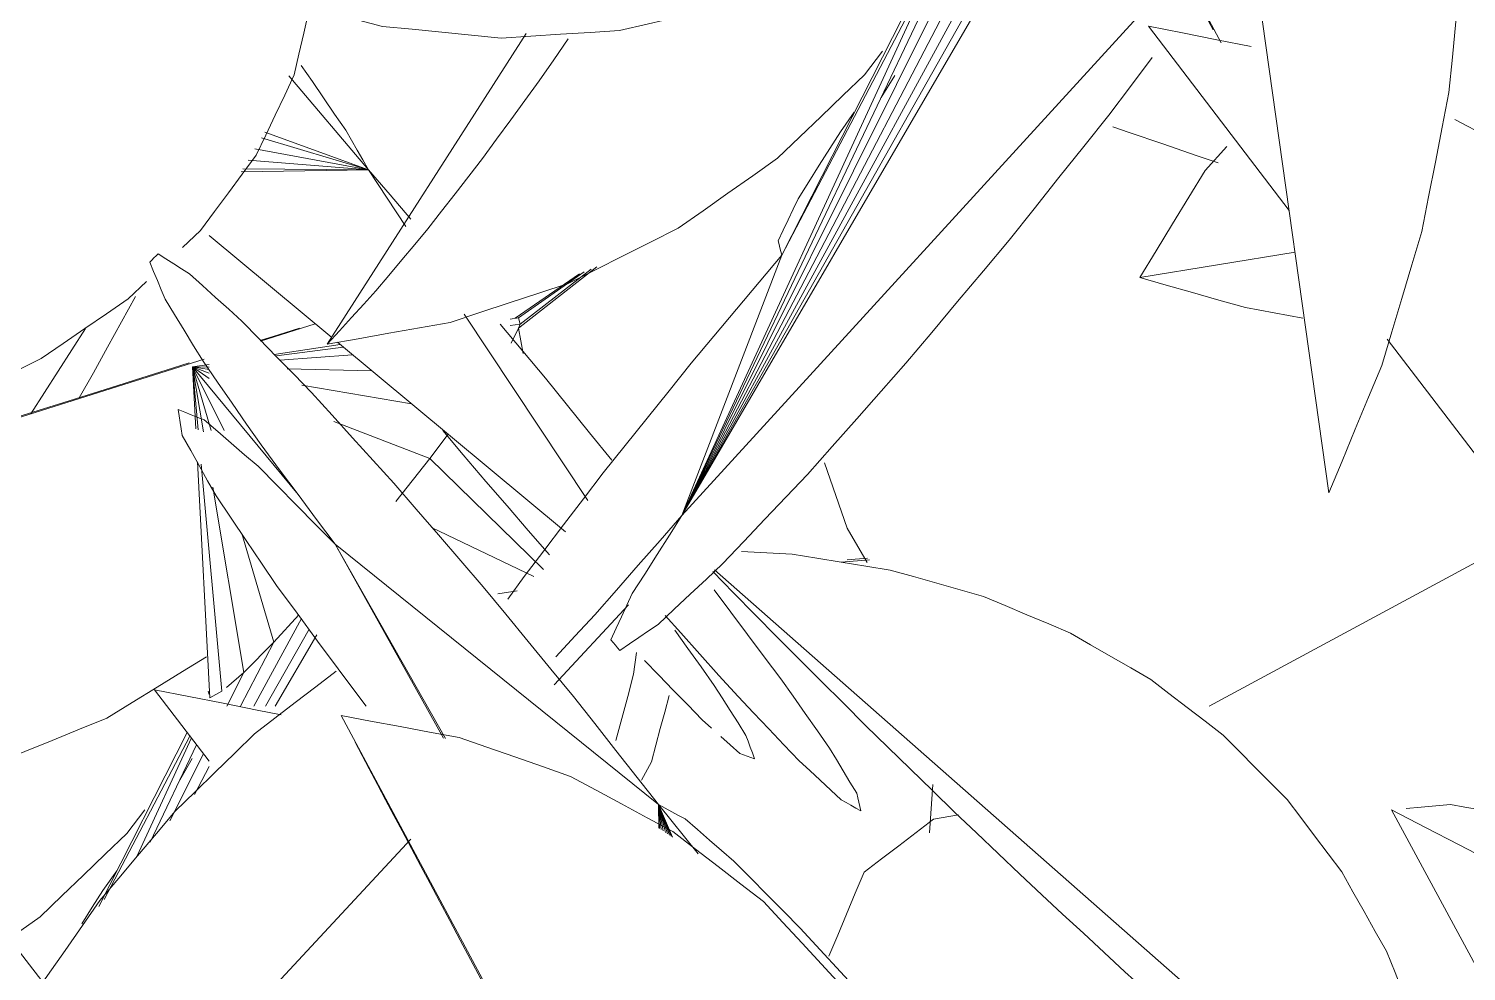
# Model space of a CAD drawing. Header units: metres. Extents: x 13.9 to 26.7, y -0.2 to 3.2.
# Drawn here: x 16.57051 to 16.61976, y 1.41837 to 1.45066 of the extents above; entities that cross this region are included whole.
import ezdxf

# ---------------------------------------------------------------- set-up
doc = ezdxf.new("R2010")
doc.units = ezdxf.units.M
doc.layers.add('Importações nas famílias', color=10, linetype='Continuous', lineweight=5)
doc.layers.add('Vegetação', color=7, linetype='Continuous', lineweight=5)

# ---------------------------------------------------------------- blocks, each defined once
blk = doc.blocks.new('Planta_pergolado_12200 - plantas pergolado_skp_Component_12-V139-Corte 1')
at = {"layer": 'Importações nas famílias'}
blk.add_line((16.581215, 1.295706), (16.600234, 1.260245), dxfattribs=at)
at = {"layer": 'Importações nas famílias', "flags": 128}
for points in [[(16.585253, 1.29496), (16.584244, 1.295146), (16.583234, 1.295333), (16.582224, 1.295519), (16.581215, 1.295706)], [(16.581694, 1.294794), (16.581934, 1.294338), (16.582174, 1.293882)], [(16.58907, 1.293627), (16.588116, 1.29396), (16.587161, 1.294293), (16.586207, 1.294627), (16.585253, 1.29496)], [(16.582174, 1.293882), (16.582456, 1.293351), (16.582737, 1.292819), (16.583018, 1.292287), (16.5833, 1.291755)], [(16.592574, 1.291737), (16.591698, 1.292209), (16.590822, 1.292682), (16.589946, 1.293154), (16.58907, 1.293627)], [(16.5833, 1.291755), (16.58362, 1.291154), (16.583939, 1.290552), (16.584259, 1.28995), (16.584579, 1.289348)], [(16.595685, 1.289334), (16.594907, 1.289935), (16.59413, 1.290535), (16.593352, 1.291136), (16.592574, 1.291737)], [(16.584579, 1.289348), (16.584933, 1.288683), (16.585288, 1.288018), (16.585643, 1.287352), (16.585997, 1.286687)], [(16.598329, 1.286476), (16.597668, 1.287191), (16.597007, 1.287905), (16.596346, 1.28862), (16.595685, 1.289334)]]:
    blk.add_lwpolyline(points, dxfattribs=at)
blk = doc.blocks.new('Planta_pergolado_12200 - plantas pergolado_skp_Component_17-V179-Corte 1')
at = {"layer": 'Importações nas famílias'}
for p, q in [((16.592084, 1.424076), (16.581008, 1.432998)), ((16.584788, 1.426339), (16.581008, 1.432998)), ((16.584718, 1.426358), (16.581008, 1.432998)), ((16.582076, 1.427447), (16.581816, 1.427778)), ((16.592084, 1.424076), (16.592325, 1.423124)), ((16.592084, 1.424076), (16.592399, 1.423076)), ((16.592084, 1.424076), (16.592465, 1.423033)), ((16.592084, 1.424076), (16.592518, 1.422999)), ((16.592084, 1.424076), (16.592558, 1.422973)), ((16.592084, 1.424076), (16.592569, 1.422966)), ((16.592084, 1.424076), (16.593449, 1.422395)), ((16.592094, 1.423274), (16.592084, 1.424076)), ((16.592084, 1.424076), (16.592125, 1.423254)), ((16.592084, 1.424076), (16.592179, 1.423219)), ((16.592084, 1.424076), (16.592249, 1.423173))]:
    blk.add_line(p, q, dxfattribs=at)
at = {"layer": 'Importações nas famílias', "flags": 128}
for points in [[(16.574658, 1.442659), (16.574729, 1.442733), (16.5748, 1.442806), (16.574871, 1.44288), (16.574942, 1.442954)], [(16.574942, 1.442954), (16.575211, 1.442783), (16.575479, 1.442611), (16.575748, 1.442439), (16.576017, 1.442268)], [(16.575185, 1.441401), (16.575053, 1.441715), (16.574922, 1.44203), (16.57479, 1.442344), (16.574658, 1.442659)], [(16.576017, 1.442268), (16.576465, 1.441862), (16.576913, 1.441456), (16.577361, 1.441051), (16.577809, 1.440645)], [(16.576485, 1.439266), (16.57616, 1.4398), (16.575835, 1.440333), (16.57551, 1.440867), (16.575185, 1.441401)], [(16.577809, 1.440645), (16.578406, 1.440033), (16.579003, 1.439421), (16.5796, 1.438809), (16.580197, 1.438197)], [(16.578471, 1.4364), (16.577975, 1.437116), (16.577478, 1.437833), (16.576982, 1.438549), (16.576485, 1.439266)], [(16.580197, 1.438197), (16.580902, 1.437421), (16.581607, 1.436644), (16.582312, 1.435868), (16.583017, 1.435091)], [(16.575771, 1.436725), (16.575737, 1.436948), (16.575702, 1.437171), (16.575668, 1.437394), (16.575633, 1.437617)], [(16.575633, 1.437617), (16.575856, 1.437527), (16.576079, 1.437436), (16.576301, 1.437346), (16.576524, 1.437255)], [(16.576524, 1.437255), (16.576985, 1.436859), (16.577446, 1.436463), (16.577907, 1.436067), (16.578368, 1.43567)], [(16.576927, 1.434656), (16.576638, 1.435173), (16.576349, 1.435691), (16.57606, 1.436208), (16.575771, 1.436725)], [(16.581008, 1.432998), (16.580374, 1.433849), (16.57974, 1.434699), (16.579106, 1.43555), (16.578471, 1.4364)], [(16.578368, 1.43567), (16.579028, 1.435002), (16.579688, 1.434334), (16.580348, 1.433666), (16.581008, 1.432998)], [(16.583017, 1.435091), (16.583782, 1.434203), (16.584547, 1.433315), (16.585312, 1.432427), (16.586078, 1.431539)], [(16.579001, 1.431586), (16.578482, 1.432354), (16.577964, 1.433121), (16.577445, 1.433889), (16.576927, 1.434656)], [(16.581816, 1.427778), (16.581112, 1.42873), (16.580408, 1.429682), (16.579704, 1.430634), (16.579001, 1.431586)], [(16.586078, 1.431539), (16.586851, 1.430599), (16.587624, 1.42966), (16.588397, 1.428721), (16.58917, 1.427781)], [(16.58917, 1.427781), (16.589899, 1.426855), (16.590627, 1.425928), (16.591356, 1.425002), (16.592084, 1.424076)], [(16.592084, 1.424076), (16.592314, 1.423953), (16.592545, 1.42383), (16.592775, 1.423707), (16.593005, 1.423584)], [(16.593005, 1.423584), (16.593419, 1.423223), (16.593833, 1.422862), (16.594248, 1.422502), (16.594662, 1.422141)], [(16.594662, 1.422141), (16.595232, 1.421568), (16.595802, 1.420994), (16.596372, 1.420421), (16.596942, 1.419847)], [(16.596942, 1.419847), (16.597629, 1.419099), (16.598316, 1.418352), (16.599003, 1.417604), (16.59969, 1.416857)]]:
    blk.add_lwpolyline(points, dxfattribs=at)
blk = doc.blocks.new('Planta_pergolado_12200 - plantas pergolado_skp_Component_16-V180-Corte 1')
for name, p in [('Planta_pergolado_12200 - plantas pergolado_skp_Component_17-V179-Corte 1', (0, 0)), ('Planta_pergolado_12200 - plantas pergolado_skp_Component_12-V139-Corte 1', (0, 0.131418))]:
    blk.add_blockref(name, p)
blk = doc.blocks.new('Planta_pergolado_12200 - plantas pergolado_skp_-3067425-Corte 1')
blk.add_blockref('Planta_pergolado_12200 - plantas pergolado_skp_Component_16-V180-Corte 1', (0, 0))
blk = doc.blocks.new('Planta_pergolado_12200 - plantas pergolado_skp_Component_12-V385-Corte 1')
at = {"layer": 'Importações nas famílias'}
blk.add_line((16.619427, 1.409739), (16.594002, 1.432119), dxfattribs=at)
at = {"layer": 'Importações nas famílias', "flags": 128}
for points in [[(16.596668, 1.432661), (16.595796, 1.432706), (16.594924, 1.432752)], [(16.600025, 1.432114), (16.599186, 1.432251), (16.598347, 1.432387), (16.597507, 1.432524), (16.596668, 1.432661)], [(16.603215, 1.431207), (16.602418, 1.431434), (16.60162, 1.431661), (16.600823, 1.431887), (16.600025, 1.432114)], [(16.593945, 1.432061), (16.59466, 1.431332), (16.5954, 1.430576), (16.596141, 1.42982)], [(16.606202, 1.429952), (16.605455, 1.430266), (16.604709, 1.43058), (16.603962, 1.430894), (16.603215, 1.431207)], [(16.596141, 1.42982), (16.596901, 1.429063), (16.597661, 1.428305), (16.598421, 1.427547), (16.599181, 1.426789)], [(16.608952, 1.428361), (16.608265, 1.428759), (16.607577, 1.429157), (16.606889, 1.429554), (16.606202, 1.429952)], [(16.611435, 1.426453), (16.610815, 1.42693), (16.610194, 1.427407), (16.609573, 1.427884), (16.608952, 1.428361)], [(16.599181, 1.426789), (16.599943, 1.426047), (16.600705, 1.425305), (16.601467, 1.424563), (16.602229, 1.423821)], [(16.613624, 1.424249), (16.613077, 1.4248), (16.61253, 1.425351), (16.611983, 1.425902), (16.611435, 1.426453)], [(16.615494, 1.421773), (16.615027, 1.422392), (16.614559, 1.423011), (16.614092, 1.42363), (16.613624, 1.424249)], [(16.602229, 1.423821), (16.602976, 1.423112), (16.603722, 1.422404), (16.604468, 1.421695), (16.605214, 1.420986)], [(16.617024, 1.419052), (16.616642, 1.419732), (16.616259, 1.420413), (16.615877, 1.421093), (16.615494, 1.421773)], [(16.605214, 1.420986), (16.605927, 1.420327), (16.60664, 1.419667), (16.607353, 1.419008), (16.608065, 1.418349)], [(16.618198, 1.416118), (16.617904, 1.416852), (16.617611, 1.417585), (16.617318, 1.418319), (16.617024, 1.419052)], [(16.608065, 1.418349), (16.608728, 1.417755), (16.609391, 1.417161), (16.610053, 1.416567), (16.610716, 1.415973)], [(16.610716, 1.415973), (16.611313, 1.415458), (16.61191, 1.414944), (16.612507, 1.414429), (16.613104, 1.413914)], [(16.619002, 1.413002), (16.618801, 1.413781), (16.6186, 1.41456), (16.618399, 1.415339), (16.618198, 1.416118)], [(16.613104, 1.413914), (16.613621, 1.41349), (16.614139, 1.413067), (16.614656, 1.412643), (16.615173, 1.412219)], [(16.619427, 1.409739), (16.619321, 1.410555), (16.619214, 1.411371), (16.619108, 1.412186), (16.619002, 1.413002)], [(16.615173, 1.412219), (16.615599, 1.411897), (16.616024, 1.411575), (16.61645, 1.411252), (16.616875, 1.41093)], [(16.616875, 1.41093), (16.617199, 1.410716), (16.617523, 1.410502), (16.617847, 1.410289), (16.61817, 1.410075)], [(16.61817, 1.410075), (16.618385, 1.409975), (16.618599, 1.409875), (16.618813, 1.409775), (16.619028, 1.409675)], [(16.619028, 1.409675), (16.619127, 1.409691), (16.619227, 1.409707), (16.619327, 1.409723), (16.619427, 1.409739)]]:
    blk.add_lwpolyline(points, dxfattribs=at)
blk = doc.blocks.new('Planta_pergolado_12200 - plantas pergolado_skp_Component_12-V387-Corte 1')
at = {"layer": 'Importações nas famílias'}
for p, q in [((16.573954, 1.465573), (16.563749, 1.436321)), ((16.575777, 1.443165), (16.576396, 1.44375)), ((16.573922, 1.44141), (16.57454, 1.441995))]:
    blk.add_line(p, q, dxfattribs=at)
at = {"layer": 'Importações nas famílias', "flags": 128}
for points in [[(16.573954, 1.465573), (16.573775, 1.465429), (16.573595, 1.465284), (16.573416, 1.46514), (16.573236, 1.464995)], [(16.576422, 1.463158), (16.575805, 1.463762), (16.575188, 1.464366), (16.574571, 1.46497), (16.573954, 1.465573)], [(16.573236, 1.464995), (16.573043, 1.46475), (16.57285, 1.464504), (16.572657, 1.464258), (16.572463, 1.464013)], [(16.572463, 1.464013), (16.572258, 1.463669), (16.572053, 1.463324), (16.571849, 1.46298), (16.571644, 1.462636)], [(16.578324, 1.460524), (16.577848, 1.461183), (16.577373, 1.461841), (16.576897, 1.4625), (16.576422, 1.463158)], [(16.571644, 1.462636), (16.571429, 1.462198), (16.571215, 1.461759), (16.571, 1.46132), (16.570786, 1.460881)], [(16.570786, 1.460881), (16.570565, 1.460353), (16.570343, 1.459824), (16.570122, 1.459296), (16.5699, 1.458768)], [(16.579293, 1.45843), (16.57897, 1.459128), (16.578647, 1.459826), (16.578324, 1.460524)], [(16.5699, 1.458768), (16.569674, 1.458155), (16.569448, 1.457543), (16.569222, 1.456931), (16.568996, 1.456318)], [(16.568996, 1.456318), (16.568768, 1.455629), (16.56854, 1.454939), (16.568312, 1.45425), (16.568084, 1.453561)], [(16.568084, 1.453561), (16.567856, 1.452802), (16.567629, 1.452043), (16.567401, 1.451284), (16.567173, 1.450525)], [(16.579605, 1.449078), (16.579769, 1.449794), (16.579934, 1.45051), (16.580099, 1.451226)], [(16.567173, 1.450525), (16.566949, 1.449706), (16.566724, 1.448886), (16.566499, 1.448066), (16.566275, 1.447246)], [(16.578305, 1.446326), (16.57863, 1.447014), (16.578955, 1.447702), (16.57928, 1.44839), (16.579605, 1.449078)], [(16.566275, 1.447246), (16.566056, 1.446375), (16.565836, 1.445503), (16.565617, 1.444631), (16.565398, 1.44376)], [(16.576396, 1.44375), (16.576873, 1.444394), (16.57735, 1.445038), (16.577828, 1.445682), (16.578305, 1.446326)], [(16.565398, 1.44376), (16.565187, 1.442846), (16.564976, 1.441932), (16.564764, 1.441018), (16.564553, 1.440105)], [(16.570941, 1.439361), (16.571686, 1.439873), (16.572431, 1.440386), (16.573177, 1.440898), (16.573922, 1.44141)], [(16.564553, 1.440105), (16.564352, 1.439159), (16.564151, 1.438213), (16.56395, 1.437267), (16.563749, 1.436321)], [(16.567523, 1.437651), (16.568378, 1.438079), (16.569232, 1.438506), (16.570087, 1.438934), (16.570941, 1.439361)], [(16.563749, 1.436321), (16.564693, 1.436654), (16.565636, 1.436986), (16.56658, 1.437319), (16.567523, 1.437651)]]:
    blk.add_lwpolyline(points, dxfattribs=at)
blk = doc.blocks.new('Planta_pergolado_12200 - plantas pergolado_skp_Component_12-V388-Corte 1')
at = {"layer": 'Importações nas famílias'}
for p, q in [((16.58724, 1.431407), (16.586585, 1.431299)), ((16.588513, 1.428183), (16.591054, 1.430921)), ((16.591234, 1.428541), (16.591337, 1.429294)), ((16.577627, 1.416459), (16.583597, 1.422889)), ((16.585663, 1.416735), (16.586152, 1.417447)), ((16.585088, 1.416055), (16.585663, 1.416735)), ((16.564031, 1.401815), (16.570277, 1.408543))]:
    blk.add_line(p, q, dxfattribs=at)
at = {"layer": 'Importações nas famílias', "flags": 128}
for points in [[(16.581041, 1.42865), (16.580343, 1.428112), (16.579644, 1.427574), (16.578946, 1.427036), (16.578248, 1.426497)], [(16.590624, 1.426274), (16.590827, 1.427029), (16.591031, 1.427785), (16.591234, 1.428541)], [(16.578248, 1.426497), (16.577568, 1.425837), (16.576888, 1.425177), (16.576209, 1.424517), (16.575529, 1.423856)], [(16.575529, 1.423856), (16.574883, 1.423089), (16.574238, 1.422322), (16.573593, 1.421555), (16.572947, 1.420788)], [(16.572947, 1.420788), (16.572351, 1.419932), (16.571755, 1.419077), (16.571159, 1.418221), (16.570563, 1.417365)], [(16.570563, 1.417365), (16.570031, 1.416441), (16.569499, 1.415516), (16.568966, 1.414592)], [(16.571302, 1.404927), (16.572148, 1.405414), (16.572993, 1.4059), (16.573838, 1.406387), (16.574683, 1.406874)], [(16.564854, 1.404804), (16.56458, 1.403807), (16.564305, 1.402811), (16.564031, 1.401815)], [(16.567738, 1.403234), (16.568629, 1.403657), (16.56952, 1.40408), (16.570411, 1.404504), (16.571302, 1.404927)], [(16.564031, 1.401815), (16.564958, 1.40217), (16.565884, 1.402524), (16.566811, 1.402879), (16.567738, 1.403234)]]:
    blk.add_lwpolyline(points, dxfattribs=at)
blk = doc.blocks.new('Planta_pergolado_12200 - plantas pergolado_skp_Component_17-V389-Corte 1')
at = {"layer": 'Importações nas famílias'}
for p, q in [((16.579426, 1.449053), (16.582149, 1.445824)), ((16.578485, 1.446922), (16.582149, 1.445824)), ((16.578605, 1.447121), (16.582149, 1.445824)), ((16.57826, 1.446549), (16.582149, 1.445824)), ((16.578027, 1.446162), (16.582149, 1.445824)), ((16.582149, 1.445824), (16.577788, 1.445764)), ((16.582149, 1.445824), (16.577847, 1.445863)), ((16.583433, 1.44389), (16.582149, 1.445824)), ((16.576688, 1.443578), (16.580892, 1.440083)), ((16.58967, 1.434491), (16.585431, 1.440879)), ((16.581091, 1.439917), (16.588904, 1.433422)), ((16.593901, 1.426694), (16.593579, 1.426981))]:
    blk.add_line(p, q, dxfattribs=at)
at = {"layer": 'Importações nas famílias', "flags": 128}
for points in [[(16.579845, 1.449404), (16.580227, 1.448849), (16.580609, 1.448294), (16.580991, 1.447739), (16.581373, 1.447184)], [(16.581373, 1.447184), (16.581567, 1.446844), (16.581761, 1.446504), (16.581955, 1.446164), (16.582149, 1.445824)], [(16.582149, 1.445824), (16.582889, 1.444967), (16.583601, 1.444142)], [(16.586659, 1.44054), (16.587434, 1.439612), (16.588209, 1.438684)], [(16.588209, 1.438684), (16.588967, 1.437749), (16.589724, 1.436814), (16.590482, 1.435879)], [(16.586171, 1.435145), (16.585399, 1.436064), (16.584697, 1.436899)], [(16.588351, 1.432638), (16.587625, 1.433474), (16.586898, 1.434309), (16.586171, 1.435145)], [(16.593992, 1.43143), (16.594564, 1.430668), (16.595136, 1.429905), (16.595707, 1.429143), (16.596279, 1.428381)], [(16.594812, 1.427775), (16.594157, 1.428503), (16.593503, 1.429231), (16.592849, 1.42996), (16.59231, 1.430559)], [(16.592645, 1.430056), (16.593095, 1.429425), (16.593545, 1.428794), (16.593996, 1.428162)], [(16.593579, 1.426981), (16.593086, 1.42749), (16.592592, 1.427999), (16.592099, 1.428508), (16.591605, 1.429017)], [(16.593996, 1.428162), (16.594268, 1.427733), (16.594539, 1.427303), (16.594811, 1.426873), (16.595082, 1.426444)], [(16.596279, 1.428381), (16.596696, 1.427787), (16.597113, 1.427193), (16.59753, 1.426599), (16.597946, 1.426005)], [(16.596909, 1.425576), (16.596384, 1.426126), (16.59586, 1.426675), (16.595336, 1.427225), (16.594812, 1.427775)], [(16.594867, 1.425832), (16.594545, 1.426119), (16.594223, 1.426407)], [(16.595082, 1.426444), (16.595157, 1.426245), (16.595231, 1.426046), (16.595305, 1.425848), (16.595379, 1.425649)], [(16.595379, 1.425649), (16.595251, 1.425695), (16.595123, 1.425741), (16.594995, 1.425786), (16.594867, 1.425832)], [(16.597946, 1.426005), (16.59818, 1.425619), (16.598413, 1.425234), (16.598646, 1.424849), (16.598879, 1.424463)], [(16.598342, 1.424241), (16.597984, 1.424575), (16.597625, 1.424909), (16.597267, 1.425242), (16.596909, 1.425576)], [(16.599014, 1.423862), (16.598846, 1.423957), (16.598678, 1.424052), (16.59851, 1.424147), (16.598342, 1.424241)], [(16.598879, 1.424463), (16.598913, 1.424313), (16.598947, 1.424163), (16.59898, 1.424012), (16.599014, 1.423862)]]:
    blk.add_lwpolyline(points, dxfattribs=at)
blk = doc.blocks.new('Planta_pergolado_12200 - plantas pergolado_skp_Component_16-V390-Corte 1')
for name in ['Planta_pergolado_12200 - plantas pergolado_skp_Component_17-V389-Corte 1', 'Planta_pergolado_12200 - plantas pergolado_skp_Component_12-V387-Corte 1', 'Planta_pergolado_12200 - plantas pergolado_skp_Component_12-V385-Corte 1', 'Planta_pergolado_12200 - plantas pergolado_skp_Component_12-V388-Corte 1']:
    blk.add_blockref(name, (0, 0))
blk = doc.blocks.new('Planta_pergolado_12200 - plantas pergolado_skp_-3067429-Corte 1')
blk.add_blockref('Planta_pergolado_12200 - plantas pergolado_skp_Component_16-V390-Corte 1', (0, 0))
blk = doc.blocks.new('Planta_pergolado_12200 - plantas pergolado_skp_Component_12-V113-Corte 1')
at = {"layer": 'Importações nas famílias'}
blk.add_line((16.507928, 0.590257), (16.523421, 0.56162), dxfattribs=at)
at = {"layer": 'Importações nas famílias', "flags": 128}
for points in [[(16.512568, 0.587859), (16.511408, 0.588459), (16.510248, 0.589058), (16.509088, 0.589658), (16.507928, 0.590257)], [(16.508434, 0.590303), (16.50894, 0.590348), (16.509445, 0.590393), (16.509951, 0.590439)], [(16.509951, 0.590439), (16.510439, 0.590354), (16.510927, 0.590269), (16.511415, 0.590184), (16.511903, 0.5901)], [(16.511903, 0.5901), (16.512367, 0.589886), (16.512832, 0.589672), (16.513297, 0.589458), (16.513762, 0.589244)], [(16.513762, 0.589244), (16.514198, 0.588903), (16.514634, 0.588563), (16.515071, 0.588222), (16.515507, 0.587881)], [(16.516828, 0.585251), (16.515763, 0.585903), (16.514698, 0.586555), (16.513633, 0.587207), (16.512568, 0.587859)], [(16.515507, 0.587881), (16.515911, 0.587418), (16.516314, 0.586954), (16.516717, 0.58649), (16.51712, 0.586027)], [(16.51712, 0.586027), (16.517486, 0.585445), (16.517851, 0.584864), (16.518217, 0.584282)], [(16.520607, 0.582495), (16.519662, 0.583184), (16.518718, 0.583873), (16.517773, 0.584562), (16.516828, 0.585251)], [(16.523817, 0.579655), (16.523015, 0.580365), (16.522212, 0.581075), (16.52141, 0.581785), (16.520607, 0.582495)], [(16.526383, 0.576798), (16.525742, 0.577513), (16.5251, 0.578227), (16.524459, 0.578941), (16.523817, 0.579655)], [(16.528244, 0.573992), (16.527779, 0.574693), (16.527314, 0.575395), (16.526848, 0.576097), (16.526383, 0.576798)], [(16.529357, 0.571301), (16.529079, 0.571974), (16.528801, 0.572646), (16.528523, 0.573319), (16.528244, 0.573992)], [(16.529696, 0.568789), (16.529611, 0.569417), (16.529526, 0.570045), (16.529442, 0.570673), (16.529357, 0.571301)], [(16.529252, 0.566515), (16.529363, 0.567084), (16.529474, 0.567652), (16.529585, 0.568221), (16.529696, 0.568789)], [(16.528036, 0.564533), (16.52834, 0.565029), (16.528644, 0.565524), (16.528948, 0.56602), (16.529252, 0.566515)], [(16.526077, 0.562888), (16.526567, 0.563299), (16.527057, 0.563711), (16.527547, 0.564122), (16.528036, 0.564533)], [(16.523421, 0.56162), (16.524085, 0.561937), (16.524749, 0.562254), (16.525413, 0.562571), (16.526077, 0.562888)]]:
    blk.add_lwpolyline(points, dxfattribs=at)
blk = doc.blocks.new('Planta_pergolado_12200 - plantas pergolado_skp_Component_12-V187-Corte 1')
at = {"layer": 'Importações nas famílias'}
for p, q in [((16.608868, 0.840144), (16.613691, 0.833821)), ((16.617053, 0.829415), (16.642806, 0.79566))]:
    blk.add_line(p, q, dxfattribs=at)
at = {"layer": 'Importações nas famílias', "flags": 128}
for points in [[(16.612388, 0.839442), (16.611215, 0.839676), (16.610041, 0.83991), (16.608868, 0.840144)], [(16.622764, 0.835165), (16.621631, 0.835757), (16.620497, 0.83635), (16.619364, 0.836943)]]:
    blk.add_lwpolyline(points, dxfattribs=at)
blk = doc.blocks.new('Planta_pergolado_12200 - plantas pergolado_skp_Component_16-V492-Corte 1')
for name, p in [('Planta_pergolado_12200 - plantas pergolado_skp_Component_12-V187-Corte 1', (0, 0.610611)), ('Planta_pergolado_12200 - plantas pergolado_skp_Component_12-V113-Corte 1', (0.109271, 0.833636))]:
    blk.add_blockref(name, p)
blk = doc.blocks.new('Planta_pergolado_12200 - plantas pergolado_skp_Component_12-V120-Corte 1')
at = {"layer": 'Importações nas famílias'}
blk.add_line((16.76174, 0.54375), (16.75397, 0.599034), dxfattribs=at)
at = {"layer": 'Importações nas famílias', "flags": 128}
for points in [[(16.765854, 0.557466), (16.765971, 0.558685), (16.766088, 0.559904), (16.766205, 0.561123), (16.766322, 0.562341)], [(16.764927, 0.552708), (16.765159, 0.553898), (16.76539, 0.555087), (16.765622, 0.556277), (16.765854, 0.557466)], [(16.76355, 0.548119), (16.763895, 0.549266), (16.764239, 0.550413), (16.764583, 0.551561), (16.764927, 0.552708)], [(16.76174, 0.54375), (16.762193, 0.544842), (16.762645, 0.545934), (16.763098, 0.547027), (16.76355, 0.548119)]]:
    blk.add_lwpolyline(points, dxfattribs=at)
blk = doc.blocks.new('Planta_pergolado_12200 - plantas pergolado_skp_Component_16-V506-Corte 1')
blk.add_blockref('Planta_pergolado_12200 - plantas pergolado_skp_Component_12-V120-Corte 1', (-0.146689, 0.891008))
blk = doc.blocks.new('Planta_pergolado_12200 - plantas pergolado_skp_-V514-Corte 1')
for name in ['Planta_pergolado_12200 - plantas pergolado_skp_Component_16-V506-Corte 1', 'Planta_pergolado_12200 - plantas pergolado_skp_Component_16-V492-Corte 1']:
    blk.add_blockref(name, (0, 0))
blk = doc.blocks.new('Planta_pergolado_12200 - plantas pergolado_skp_-3067431-Corte 1')
blk.add_blockref('Planta_pergolado_12200 - plantas pergolado_skp_-V514-Corte 1', (0, 0))
blk = doc.blocks.new('Planta_pergolado_12200 - plantas pergolado_skp_-3067432-Corte 1')
for name in ['Planta_pergolado_12200 - plantas pergolado_skp_-3067431-Corte 1', 'Planta_pergolado_12200 - plantas pergolado_skp_-3067429-Corte 1', 'Planta_pergolado_12200 - plantas pergolado_skp_-3067425-Corte 1']:
    blk.add_blockref(name, (0, 0))
blk = doc.blocks.new('Planta_pergolado_12200 - plantas pergolado_skp_Component_12-V720-Corte 1')
at = {"layer": 'Importações nas famílias'}
blk.add_line((16.610387, 1.452003), (16.611363, 1.450183), dxfattribs=at)
at = {"layer": 'Importações nas famílias', "flags": 128}
blk.add_lwpolyline([(16.610443, 1.451824), (16.610763, 1.451222), (16.611083, 1.45062)], dxfattribs=at)
blk = doc.blocks.new('Planta_pergolado_12200 - plantas pergolado_skp_Component_16-V722-Corte 1')
blk.add_blockref('Planta_pergolado_12200 - plantas pergolado_skp_Component_12-V720-Corte 1', (0, 0))
blk = doc.blocks.new('Planta_pergolado_12200 - plantas pergolado_skp_-3067438-Corte 1')
blk.add_blockref('Planta_pergolado_12200 - plantas pergolado_skp_Component_16-V722-Corte 1', (0, 0))
blk = doc.blocks.new('Planta_pergolado_12200 - plantas pergolado_skp_Component_12-V847-Corte 1')
at = {"layer": 'Importações nas famílias'}
blk.add_line((16.57482, 1.428014), (16.576688, 1.425566), dxfattribs=at)
at = {"layer": 'Importações nas famílias', "flags": 128}
blk.add_lwpolyline([(16.579157, 1.42715), (16.57834, 1.427313), (16.577167, 1.427547), (16.575993, 1.42778), (16.57482, 1.428014)], dxfattribs=at)
blk = doc.blocks.new('Planta_pergolado_12200 - plantas pergolado_skp_Component_17-V849-Corte 1')
at = {"layer": 'Importações nas famílias'}
for p, q in [((16.598553, 1.433553), (16.599229, 1.432375)), ((16.610946, 1.427447), (16.622071, 1.433449)), ((16.602361, 1.423728), (16.601511, 1.423574))]:
    blk.add_line(p, q, dxfattribs=at)
at = {"layer": 'Importações nas famílias', "flags": 128}
for points in [[(16.611257, 1.446064), (16.610511, 1.446319), (16.609358, 1.446714), (16.608205, 1.447108), (16.607646, 1.4473)], [(16.597773, 1.435782), (16.598163, 1.434667), (16.598553, 1.433553)], [(16.601511, 1.423574), (16.600916, 1.423122), (16.60032, 1.422669), (16.599724, 1.422217), (16.599129, 1.421765)], [(16.599129, 1.421765), (16.598828, 1.421045), (16.598528, 1.420326), (16.598227, 1.419606), (16.597926, 1.418886)]]:
    blk.add_lwpolyline(points, dxfattribs=at)
blk = doc.blocks.new('Planta_pergolado_12200 - plantas pergolado_skp_Component_16-V850-Corte 1')
for name in ['Planta_pergolado_12200 - plantas pergolado_skp_Component_17-V849-Corte 1', 'Planta_pergolado_12200 - plantas pergolado_skp_Component_12-V847-Corte 1']:
    blk.add_blockref(name, (0, 0))
blk = doc.blocks.new('Planta_pergolado_12200 - plantas pergolado_skp_-V859-Corte 1')
blk.add_blockref('Planta_pergolado_12200 - plantas pergolado_skp_Component_16-V850-Corte 1', (0, 0))
blk = doc.blocks.new('Planta_pergolado_12200 - plantas pergolado_skp_-3067440-Corte 1')
blk.add_blockref('Planta_pergolado_12200 - plantas pergolado_skp_-V859-Corte 1', (0, 0))
blk = doc.blocks.new('Planta_pergolado_12200 - plantas pergolado_skp_Component_12-V713-Corte 1')
at = {"layer": 'Importações nas famílias'}
for p, q in [((16.632383, 0.846701), (16.631163, 0.846582)), ((16.624151, 0.834055), (16.638605, 0.836401)), ((16.611557, 0.836021), (16.610817, 0.835196)), ((16.60857, 0.831526), (16.613892, 0.83239))]:
    blk.add_line(p, q, dxfattribs=at)
at = {"layer": 'Importações nas famílias', "flags": 128}
for points in [[(16.631163, 0.846582), (16.629917, 0.846295), (16.628671, 0.846008), (16.627426, 0.845721), (16.62618, 0.845434)], [(16.62618, 0.845434), (16.625023, 0.844994), (16.623866, 0.844554), (16.622708, 0.844114), (16.621551, 0.843674)], [(16.621551, 0.843674), (16.62051, 0.843091), (16.619468, 0.842508)], [(16.610817, 0.835196), (16.610255, 0.834279), (16.609693, 0.833361), (16.609132, 0.832444), (16.60857, 0.831526)], [(16.60857, 0.831526), (16.609475, 0.831268), (16.610381, 0.83101), (16.611287, 0.830752), (16.612192, 0.830495)], [(16.612192, 0.830495), (16.613175, 0.830317), (16.614157, 0.830138)], [(16.629702, 0.829672), (16.630481, 0.829772), (16.631656, 0.829924)]]:
    blk.add_lwpolyline(points, dxfattribs=at)
blk = doc.blocks.new('Planta_pergolado_12200 - plantas pergolado_skp_Component_16-V951-Corte 1')
blk.add_blockref('Planta_pergolado_12200 - plantas pergolado_skp_Component_12-V713-Corte 1', (0, 0.610611))
blk = doc.blocks.new('Planta_pergolado_12200 - plantas pergolado_skp_-V954-Corte 1')
blk.add_blockref('Planta_pergolado_12200 - plantas pergolado_skp_Component_16-V951-Corte 1', (0, 0))
blk = doc.blocks.new('Planta_pergolado_12200 - plantas pergolado_skp_-3067442-Corte 1')
blk.add_blockref('Planta_pergolado_12200 - plantas pergolado_skp_-V954-Corte 1', (0, 0))
blk = doc.blocks.new('Planta_pergolado_12200 - plantas pergolado_skp_-3067443-Corte 1')
for name in ['Planta_pergolado_12200 - plantas pergolado_skp_-3067442-Corte 1', 'Planta_pergolado_12200 - plantas pergolado_skp_-3067440-Corte 1', 'Planta_pergolado_12200 - plantas pergolado_skp_-3067438-Corte 1']:
    blk.add_blockref(name, (0, 0))
blk = doc.blocks.new('Planta_pergolado_12200 - plantas pergolado_skp_Component_12-V1199-Corte 1')
at = {"layer": 'Importações nas famílias'}
blk.add_line((16.571302, 1.455688), (16.610371, 1.468053), dxfattribs=at)
at = {"layer": 'Importações nas famílias', "flags": 128}
for points in [[(16.606495, 1.466847), (16.607146, 1.467051), (16.607797, 1.467255), (16.608449, 1.467458), (16.6091, 1.467662)], [(16.6091, 1.467662), (16.609675, 1.467841), (16.610251, 1.468021)], [(16.603614, 1.465943), (16.604334, 1.466169), (16.605054, 1.466395), (16.605775, 1.466621), (16.606495, 1.466847)], [(16.600491, 1.46496), (16.601272, 1.465205), (16.602053, 1.465451), (16.602834, 1.465697), (16.603614, 1.465943)], [(16.59716, 1.463908), (16.597992, 1.464171), (16.598825, 1.464434), (16.599658, 1.464697), (16.600491, 1.46496)], [(16.593657, 1.462801), (16.594533, 1.463078), (16.595408, 1.463355), (16.596284, 1.463632), (16.59716, 1.463908)], [(16.590022, 1.461649), (16.590931, 1.461937), (16.591839, 1.462225), (16.592748, 1.462513), (16.593657, 1.462801)], [(16.586295, 1.460467), (16.587227, 1.460762), (16.588158, 1.461058), (16.58909, 1.461354), (16.590022, 1.461649)], [(16.582517, 1.459266), (16.583462, 1.459566), (16.584406, 1.459866), (16.585351, 1.460166), (16.586295, 1.460467)], [(16.578731, 1.45806), (16.579678, 1.458362), (16.580624, 1.458663), (16.581571, 1.458964), (16.582517, 1.459266)], [(16.574979, 1.456863), (16.575917, 1.457163), (16.576855, 1.457462), (16.577793, 1.457761), (16.578731, 1.45806)], [(16.571302, 1.455688), (16.572221, 1.455982), (16.57314, 1.456276), (16.57406, 1.45657), (16.574979, 1.456863)], [(16.574841, 1.453445), (16.573956, 1.454006), (16.573071, 1.454567), (16.572186, 1.455128), (16.571302, 1.455688)], [(16.601872, 1.455134), (16.601048, 1.454629), (16.600182, 1.454099), (16.599317, 1.453568), (16.598451, 1.453038)], [(16.578647, 1.451783), (16.577696, 1.452199), (16.576744, 1.452614), (16.575793, 1.45303), (16.574841, 1.453445)], [(16.598451, 1.453038), (16.597514, 1.452655), (16.596577, 1.452272), (16.59564, 1.451889), (16.594702, 1.451506)], [(16.582631, 1.450741), (16.581635, 1.451002), (16.580639, 1.451262), (16.579643, 1.451523), (16.578647, 1.451783)], [(16.594702, 1.451506), (16.593715, 1.45128), (16.592728, 1.451054), (16.591741, 1.450827), (16.590754, 1.450601)], [(16.586698, 1.450344), (16.585681, 1.450444), (16.584664, 1.450543), (16.583648, 1.450642), (16.582631, 1.450741)], [(16.590754, 1.450601), (16.58974, 1.450537), (16.588726, 1.450473), (16.587712, 1.450409), (16.586698, 1.450344)]]:
    blk.add_lwpolyline(points, dxfattribs=at)
blk = doc.blocks.new('Planta_pergolado_12200 - plantas pergolado_skp_Component_12-V1200-Corte 1')
at = {"layer": 'Importações nas famílias'}
for p, q in [((16.58074, 1.439855), (16.587552, 1.450493)), ((16.599755, 1.449896), (16.599139, 1.449085))]:
    blk.add_line(p, q, dxfattribs=at)
at = {"layer": 'Importações nas famílias', "flags": 128}
for points in [[(16.587997, 1.448874), (16.588495, 1.449595), (16.588993, 1.450316)], [(16.586056, 1.446213), (16.586541, 1.446878), (16.587027, 1.447543), (16.587512, 1.448208), (16.587997, 1.448874)], [(16.599139, 1.449085), (16.598396, 1.44837), (16.597654, 1.447656), (16.596911, 1.446941), (16.596168, 1.446226)], [(16.584185, 1.443805), (16.584653, 1.444407), (16.585121, 1.445009), (16.585588, 1.445611), (16.586056, 1.446213)], [(16.596168, 1.446226), (16.595316, 1.445626), (16.594464, 1.445025), (16.593611, 1.444425), (16.592759, 1.443824)], [(16.582407, 1.441678), (16.582851, 1.44221), (16.583296, 1.442742), (16.583741, 1.443273), (16.584185, 1.443805)], [(16.592759, 1.443824), (16.591817, 1.443351), (16.590875, 1.442879), (16.589933, 1.442406), (16.588991, 1.441934)], [(16.58074, 1.439855), (16.581156, 1.440311), (16.581573, 1.440767), (16.58199, 1.441222), (16.582407, 1.441678)], [(16.588991, 1.441934), (16.587981, 1.441601), (16.586972, 1.441267), (16.585962, 1.440934), (16.584953, 1.440601)], [(16.584953, 1.440601), (16.5839, 1.440414), (16.582846, 1.440228), (16.581793, 1.440041), (16.58074, 1.439855)]]:
    blk.add_lwpolyline(points, dxfattribs=at)
blk = doc.blocks.new('Planta_pergolado_12200 - plantas pergolado_skp_Component_17-V1202-Corte 1')
at = {"layer": 'Importações nas famílias'}
for p, q in [((16.592889, 1.43398), (16.60818, 1.460241)), ((16.60678, 1.458556), (16.592889, 1.43398)), ((16.605414, 1.456986), (16.592889, 1.43398)), ((16.592889, 1.43398), (16.604175, 1.455637)), ((16.61219, 1.45511), (16.592889, 1.43398)), ((16.592889, 1.43398), (16.603147, 1.454603)), ((16.6024, 1.453952), (16.592889, 1.43398)), ((16.596306, 1.442903), (16.60193, 1.453952)), ((16.601984, 1.453731), (16.592889, 1.43398)), ((16.601984, 1.453731), (16.596306, 1.442903)), ((16.599709, 1.448302), (16.600185, 1.449057)), ((16.598316, 1.447131), (16.598792, 1.447806)), ((16.596306, 1.442903), (16.592889, 1.43398)), ((16.586924, 1.431111), (16.58748, 1.431887))]:
    blk.add_line(p, q, dxfattribs=at)
at = {"layer": 'Importações nas famílias', "flags": 128}
for points in [[(16.609001, 1.449676), (16.608255, 1.448686), (16.607509, 1.447695)], [(16.607509, 1.447695), (16.606657, 1.446627), (16.605805, 1.445559), (16.604953, 1.44449), (16.604101, 1.443422)], [(16.59687, 1.444837), (16.597232, 1.445411), (16.597593, 1.445984), (16.597955, 1.446558), (16.598316, 1.447131)], [(16.596184, 1.443395), (16.596356, 1.443755), (16.596527, 1.444116), (16.596699, 1.444476), (16.59687, 1.444837)], [(16.604101, 1.443422), (16.603216, 1.442367), (16.602331, 1.441311), (16.601446, 1.440256), (16.600561, 1.439201)], [(16.596306, 1.442903), (16.596275, 1.443026), (16.596245, 1.443149), (16.596215, 1.443272), (16.596184, 1.443395)], [(16.5932, 1.439197), (16.593977, 1.440123), (16.594753, 1.44105), (16.595529, 1.441976), (16.596306, 1.442903)], [(16.59019, 1.43544), (16.590943, 1.436379), (16.591695, 1.437318), (16.592448, 1.438258), (16.5932, 1.439197)], [(16.600561, 1.439201), (16.599718, 1.438248), (16.598875, 1.437296), (16.598033, 1.436344), (16.59719, 1.435392)], [(16.58748, 1.431887), (16.588158, 1.432775), (16.588835, 1.433663), (16.589513, 1.434552), (16.59019, 1.43544)], [(16.59719, 1.435392), (16.596462, 1.434625), (16.595734, 1.433857), (16.595005, 1.43309), (16.594277, 1.432322)], [(16.592889, 1.43398), (16.592142, 1.43313), (16.591394, 1.432279), (16.590647, 1.431429), (16.5899, 1.430578)], [(16.591188, 1.431308), (16.591613, 1.431976), (16.592038, 1.432644), (16.592464, 1.433312), (16.592889, 1.43398)], [(16.594277, 1.432322), (16.593726, 1.431805), (16.593174, 1.431288), (16.592623, 1.43077), (16.592071, 1.430253)], [(16.590458, 1.429723), (16.59064, 1.430119), (16.590823, 1.430515), (16.591005, 1.430912), (16.591188, 1.431308)], [(16.5899, 1.430578), (16.589233, 1.429862), (16.588565, 1.429145)], [(16.592071, 1.430253), (16.591744, 1.43003), (16.591416, 1.429807), (16.591089, 1.429584), (16.590761, 1.429361)], [(16.590761, 1.429361), (16.590685, 1.429452), (16.590609, 1.429542), (16.590534, 1.429633), (16.590458, 1.429723)]]:
    blk.add_lwpolyline(points, dxfattribs=at)
blk = doc.blocks.new('Planta_pergolado_12200 - plantas pergolado_skp_Component_16-V1203-Corte 1')
for name in ['Planta_pergolado_12200 - plantas pergolado_skp_Component_17-V1202-Corte 1', 'Planta_pergolado_12200 - plantas pergolado_skp_Component_12-V1200-Corte 1', 'Planta_pergolado_12200 - plantas pergolado_skp_Component_12-V1199-Corte 1']:
    blk.add_blockref(name, (0, 0))
blk = doc.blocks.new('Planta_pergolado_12200 - plantas pergolado_skp_-V1263-Corte 1')
blk.add_blockref('Planta_pergolado_12200 - plantas pergolado_skp_Component_16-V1203-Corte 1', (0, 0))
blk = doc.blocks.new('Planta_pergolado_12200 - plantas pergolado_skp_Component_12-V1310-Corte 1')
at = {"layer": 'Importações nas famílias'}
for p, q in [((16.578455, 1.439954), (16.580326, 1.440546)), ((16.546034, 1.429694), (16.576522, 1.439342)), ((16.575223, 1.438965), (16.576004, 1.439211)), ((16.550525, 1.427035), (16.549573, 1.42745))]:
    blk.add_line(p, q, dxfattribs=at)
at = {"layer": 'Importações nas famílias', "flags": 128}
for points in [[(16.578434, 1.439975), (16.579067, 1.440174), (16.579787, 1.4404)], [(16.571892, 1.437914), (16.572725, 1.438176), (16.573558, 1.438439), (16.57439, 1.438702), (16.575223, 1.438965)], [(16.568389, 1.436806), (16.569265, 1.437083), (16.57014, 1.43736), (16.571016, 1.437637), (16.571892, 1.437914)], [(16.564754, 1.435655), (16.565663, 1.435942), (16.566572, 1.43623), (16.56748, 1.436518), (16.568389, 1.436806)], [(16.561027, 1.434472), (16.561959, 1.434768), (16.562891, 1.435063), (16.563822, 1.435359), (16.564754, 1.435655)], [(16.55725, 1.433271), (16.558194, 1.433571), (16.559138, 1.433871), (16.560083, 1.434172), (16.561027, 1.434472)], [(16.553464, 1.432065), (16.55441, 1.432367), (16.555357, 1.432668), (16.556303, 1.43297), (16.55725, 1.433271)], [(16.549711, 1.430869), (16.550649, 1.431168), (16.551587, 1.431467), (16.552525, 1.431766), (16.553464, 1.432065)], [(16.546034, 1.429694), (16.546953, 1.429987), (16.547872, 1.430281), (16.548792, 1.430575), (16.549711, 1.430869)], [(16.549573, 1.42745), (16.548689, 1.428011), (16.547804, 1.428572), (16.546919, 1.429133), (16.546034, 1.429694)], [(16.576604, 1.42914), (16.57578, 1.428634), (16.574915, 1.428104), (16.574049, 1.427573), (16.573184, 1.427043)], [(16.573184, 1.427043), (16.572246, 1.42666), (16.571309, 1.426277), (16.570372, 1.425894), (16.569434, 1.425511)], [(16.557363, 1.424747), (16.556367, 1.425007), (16.555371, 1.425268), (16.554376, 1.425528)], [(16.569434, 1.425511), (16.568447, 1.425285), (16.56746, 1.425059), (16.566473, 1.424833), (16.565486, 1.424606)], [(16.56143, 1.42435), (16.560413, 1.424449), (16.559397, 1.424548), (16.55838, 1.424647), (16.557363, 1.424747)], [(16.565486, 1.424606), (16.564472, 1.424542), (16.563458, 1.424478), (16.562444, 1.424414), (16.56143, 1.42435)]]:
    blk.add_lwpolyline(points, dxfattribs=at)
blk = doc.blocks.new('Planta_pergolado_12200 - plantas pergolado_skp_Component_12-V1311-Corte 1')
at = {"layer": 'Importações nas famílias'}
for p, q in [((16.570587, 1.437464), (16.572458, 1.440386)), ((16.572243, 1.438013), (16.572735, 1.438874)), ((16.559286, 1.419816), (16.562284, 1.424498)), ((16.574487, 1.423902), (16.573871, 1.42309)), ((16.56032, 1.419616), (16.560788, 1.420218)), ((16.563723, 1.415939), (16.562941, 1.415681)), ((16.555472, 1.41386), (16.556049, 1.414761)), ((16.556049, 1.413962), (16.555472, 1.41386))]:
    blk.add_line(p, q, dxfattribs=at)
at = {"layer": 'Importações nas famílias', "flags": 128}
for points in [[(16.572735, 1.438874), (16.573211, 1.439746), (16.573687, 1.440617), (16.574163, 1.441489)], [(16.56273, 1.422879), (16.563227, 1.4236), (16.563725, 1.424321)], [(16.560788, 1.420218), (16.561273, 1.420883), (16.561759, 1.421548), (16.562244, 1.422213), (16.56273, 1.422879)], [(16.573871, 1.42309), (16.573129, 1.422375), (16.572386, 1.421661), (16.571643, 1.420946), (16.5709, 1.420232)], [(16.5709, 1.420232), (16.570048, 1.419631), (16.569196, 1.41903), (16.568343, 1.41843)], [(16.567491, 1.417829), (16.566549, 1.417357), (16.565607, 1.416884), (16.564665, 1.416412), (16.563723, 1.415939)], [(16.555472, 1.41386), (16.555888, 1.414316), (16.556305, 1.414772)]]:
    blk.add_lwpolyline(points, dxfattribs=at)
blk = doc.blocks.new('Planta_pergolado_12200 - plantas pergolado_skp_Component_17-V1313-Corte 1')
at = {"layer": 'Importações nas famílias'}
for p, q in [((16.58997, 1.442505), (16.587284, 1.440404)), ((16.587172, 1.440739), (16.589383, 1.442263)), ((16.589543, 1.442329), (16.587292, 1.440757)), ((16.587346, 1.440535), (16.589778, 1.442426)), ((16.587007, 1.440714), (16.587292, 1.440757)), ((16.587007, 1.440491), (16.587346, 1.440535)), ((16.587346, 1.440535), (16.587284, 1.440404)), ((16.587292, 1.440757), (16.587346, 1.440535)), ((16.587284, 1.440404), (16.587037, 1.439884)), ((16.587284, 1.440404), (16.587445, 1.439537)), ((16.57892, 1.439501), (16.581177, 1.43984)), ((16.579003, 1.439455), (16.581285, 1.43975)), ((16.579109, 1.439301), (16.581604, 1.439485)), ((16.57612, 1.439081), (16.576688, 1.439155)), ((16.576317, 1.436922), (16.57612, 1.439081)), ((16.57612, 1.439081), (16.576232, 1.436956)), ((16.57612, 1.439081), (16.576495, 1.436849)), ((16.57612, 1.439081), (16.576765, 1.436899)), ((16.57612, 1.439081), (16.577206, 1.436899)), ((16.57612, 1.439081), (16.579744, 1.434699)), ((16.57612, 1.439081), (16.576688, 1.438677)), ((16.57612, 1.439081), (16.576688, 1.438861)), ((16.57612, 1.439081), (16.576688, 1.438985)), ((16.57612, 1.439081), (16.576688, 1.439068)), ((16.579368, 1.439008), (16.582256, 1.438943)), ((16.579864, 1.438446), (16.583622, 1.437809)), ((16.580959, 1.437206), (16.58425, 1.435931)), ((16.584878, 1.436765), (16.58425, 1.435931)), ((16.576291, 1.435822), (16.576717, 1.427736)), ((16.577132, 1.427958), (16.576424, 1.435743)), ((16.58425, 1.435931), (16.583087, 1.434466)), ((16.58425, 1.435931), (16.588147, 1.432136)), ((16.576814, 1.434951), (16.577879, 1.428608)), ((16.584311, 1.433575), (16.587811, 1.431896)), ((16.577806, 1.433371), (16.578907, 1.429643)), ((16.579856, 1.430458), (16.578217, 1.427447)), ((16.578907, 1.429643), (16.579769, 1.430581)), ((16.577763, 1.427447), (16.578907, 1.429643)), ((16.577879, 1.428608), (16.578907, 1.429643)), ((16.580117, 1.430092), (16.578622, 1.427447)), ((16.578953, 1.427447), (16.580376, 1.429891)), ((16.577282, 1.428088), (16.577879, 1.428608)), ((16.577301, 1.427447), (16.577879, 1.428608)), ((16.576688, 1.427852), (16.576662, 1.427958)), ((16.577132, 1.427958), (16.576717, 1.427736)), ((16.57291, 1.420586), (16.575942, 1.426543)), ((16.57603, 1.426427), (16.573091, 1.420823)), ((16.576083, 1.426359), (16.574224, 1.422322)), ((16.57626, 1.426127), (16.574669, 1.422787)), ((16.575346, 1.423515), (16.576493, 1.425821)), ((16.575682, 1.424914), (16.576114, 1.425658)), ((16.576185, 1.42442), (16.576688, 1.425384)), ((16.573049, 1.421136), (16.573525, 1.421811))]:
    blk.add_line(p, q, dxfattribs=at)
at = {"layer": 'Importações nas famílias', "flags": 128}
blk.add_lwpolyline([(16.572325, 1.419989), (16.572687, 1.420563), (16.573049, 1.421136)], dxfattribs=at)
blk = doc.blocks.new('Planta_pergolado_12200 - plantas pergolado_skp_Component_16-V1314-Corte 1')
for name in ['Planta_pergolado_12200 - plantas pergolado_skp_Component_17-V1313-Corte 1', 'Planta_pergolado_12200 - plantas pergolado_skp_Component_12-V1311-Corte 1', 'Planta_pergolado_12200 - plantas pergolado_skp_Component_12-V1310-Corte 1']:
    blk.add_blockref(name, (0, 0))
blk = doc.blocks.new('Planta_pergolado_12200 - plantas pergolado_skp_Component_12-V1339-Corte 1')
at = {"layer": 'Importações nas famílias'}
blk.add_line((16.601487, 1.424765), (16.601375, 1.423112), dxfattribs=at)
blk = doc.blocks.new('Planta_pergolado_12200 - plantas pergolado_skp_Component_12-V1342-Corte 1')
at = {"layer": 'Importações nas famílias'}
for p, q in [((16.566007, 1.422167), (16.565676, 1.423163)), ((16.569804, 1.419532), (16.571151, 1.41779)), ((16.58086, 1.405233), (16.583959, 1.401225)), ((16.58739, 1.403198), (16.587561, 1.402449))]:
    blk.add_line(p, q, dxfattribs=at)
at = {"layer": 'Importações nas famílias', "flags": 128}
for points in [[(16.567586, 1.418185), (16.567191, 1.41918), (16.566796, 1.420176), (16.566402, 1.421171), (16.566007, 1.422167)], [(16.568935, 1.415271), (16.568485, 1.416242), (16.568036, 1.417214), (16.567586, 1.418185)], [(16.575664, 1.404111), (16.575116, 1.404878), (16.574568, 1.405645), (16.57402, 1.406412)], [(16.577887, 1.40147), (16.577331, 1.40213), (16.576775, 1.40279), (16.57622, 1.40345), (16.575664, 1.404111)], [(16.587561, 1.402449), (16.587628, 1.401693), (16.587696, 1.400938)], [(16.580088, 1.399317), (16.579538, 1.399855), (16.578987, 1.400393), (16.578437, 1.400931), (16.577887, 1.40147)], [(16.582217, 1.397704), (16.581684, 1.398107), (16.581152, 1.398511), (16.58062, 1.398914), (16.580088, 1.399317)], [(16.584222, 1.396668), (16.583721, 1.396927), (16.583219, 1.397186), (16.582718, 1.397445), (16.582217, 1.397704)], [(16.585599, 1.396343), (16.58514, 1.396451), (16.584681, 1.39656), (16.584222, 1.396668)]]:
    blk.add_lwpolyline(points, dxfattribs=at)
blk = doc.blocks.new('Planta_pergolado_12200 - plantas pergolado_skp_Component_16-V1344-Corte 1')
for name in ['Planta_pergolado_12200 - plantas pergolado_skp_Component_12-V1339-Corte 1', 'Planta_pergolado_12200 - plantas pergolado_skp_Component_12-V1342-Corte 1']:
    blk.add_blockref(name, (0, 0))
blk = doc.blocks.new('Planta_pergolado_12200 - plantas pergolado_skp_-V1378-Corte 1')
for name in ['Planta_pergolado_12200 - plantas pergolado_skp_Component_16-V1314-Corte 1', 'Planta_pergolado_12200 - plantas pergolado_skp_Component_16-V1344-Corte 1']:
    blk.add_blockref(name, (0, 0))
blk = doc.blocks.new('Planta_pergolado_12200 - plantas pergolado_skp_Component_12-V1379-Corte 1')
at = {"layer": 'Importações nas famílias'}
for p, q in [((16.598347, 1.432386), (16.599317, 1.432458)), ((16.599248, 1.432525), (16.598548, 1.432462))]:
    blk.add_line(p, q, dxfattribs=at)
blk = doc.blocks.new('Planta_pergolado_12200 - plantas pergolado_skp_Component_16-V1380-Corte 1')
blk.add_blockref('Planta_pergolado_12200 - plantas pergolado_skp_Component_12-V1379-Corte 1', (0, 0))
blk = doc.blocks.new('Planta_pergolado_12200 - plantas pergolado_skp_Component_12-V1441-Corte 1')
at = {"layer": 'Importações nas famílias'}
for p, q in [((16.591843, 1.425542), (16.591505, 1.424914)), ((16.573521, 1.405088), (16.574187, 1.405428))]:
    blk.add_line(p, q, dxfattribs=at)
at = {"layer": 'Importações nas famílias', "flags": 128}
blk.add_lwpolyline([(16.592454, 1.427816), (16.592301, 1.427248), (16.592148, 1.426679), (16.591996, 1.426111), (16.591843, 1.425542)], dxfattribs=at)
blk = doc.blocks.new('Planta_pergolado_12200 - plantas pergolado_skp_Component_16-V1444-Corte 1')
blk.add_blockref('Planta_pergolado_12200 - plantas pergolado_skp_Component_12-V1441-Corte 1', (0, 0))
blk = doc.blocks.new('Planta_pergolado_12200 - plantas pergolado_skp_-V1467-Corte 1')
blk.add_blockref('Planta_pergolado_12200 - plantas pergolado_skp_Component_16-V1444-Corte 1', (0, 0))
blk = doc.blocks.new('Planta_pergolado_12200 - plantas pergolado_skp_-V1468-Corte 1')
for name in ['Planta_pergolado_12200 - plantas pergolado_skp_-V1467-Corte 1', 'Planta_pergolado_12200 - plantas pergolado_skp_Component_16-V1380-Corte 1']:
    blk.add_blockref(name, (0, 0))
blk = doc.blocks.new('Planta_pergolado_12200 - plantas pergolado_skp_-3067454-Corte 1')
for name in ['Planta_pergolado_12200 - plantas pergolado_skp_-V1263-Corte 1', 'Planta_pergolado_12200 - plantas pergolado_skp_-V1378-Corte 1', 'Planta_pergolado_12200 - plantas pergolado_skp_-V1468-Corte 1']:
    blk.add_blockref(name, (0, 0))
blk = doc.blocks.new('Planta_pergolado_12200 - Planta_pergolado_12200-3067476-Corte 1')
for name in ['Planta_pergolado_12200 - plantas pergolado_skp_-3067454-Corte 1', 'Planta_pergolado_12200 - plantas pergolado_skp_-3067443-Corte 1', 'Planta_pergolado_12200 - plantas pergolado_skp_-3067432-Corte 1']:
    blk.add_blockref(name, (0, 0))

msp = doc.modelspace()

# ---------------------------------------------------------------- block references
at = {"layer": 'Vegetação', "color": 10}
msp.add_blockref('Planta_pergolado_12200 - Planta_pergolado_12200-3067476-Corte 1', (0, 0), dxfattribs=at)

doc.saveas('drawing.dxf')
